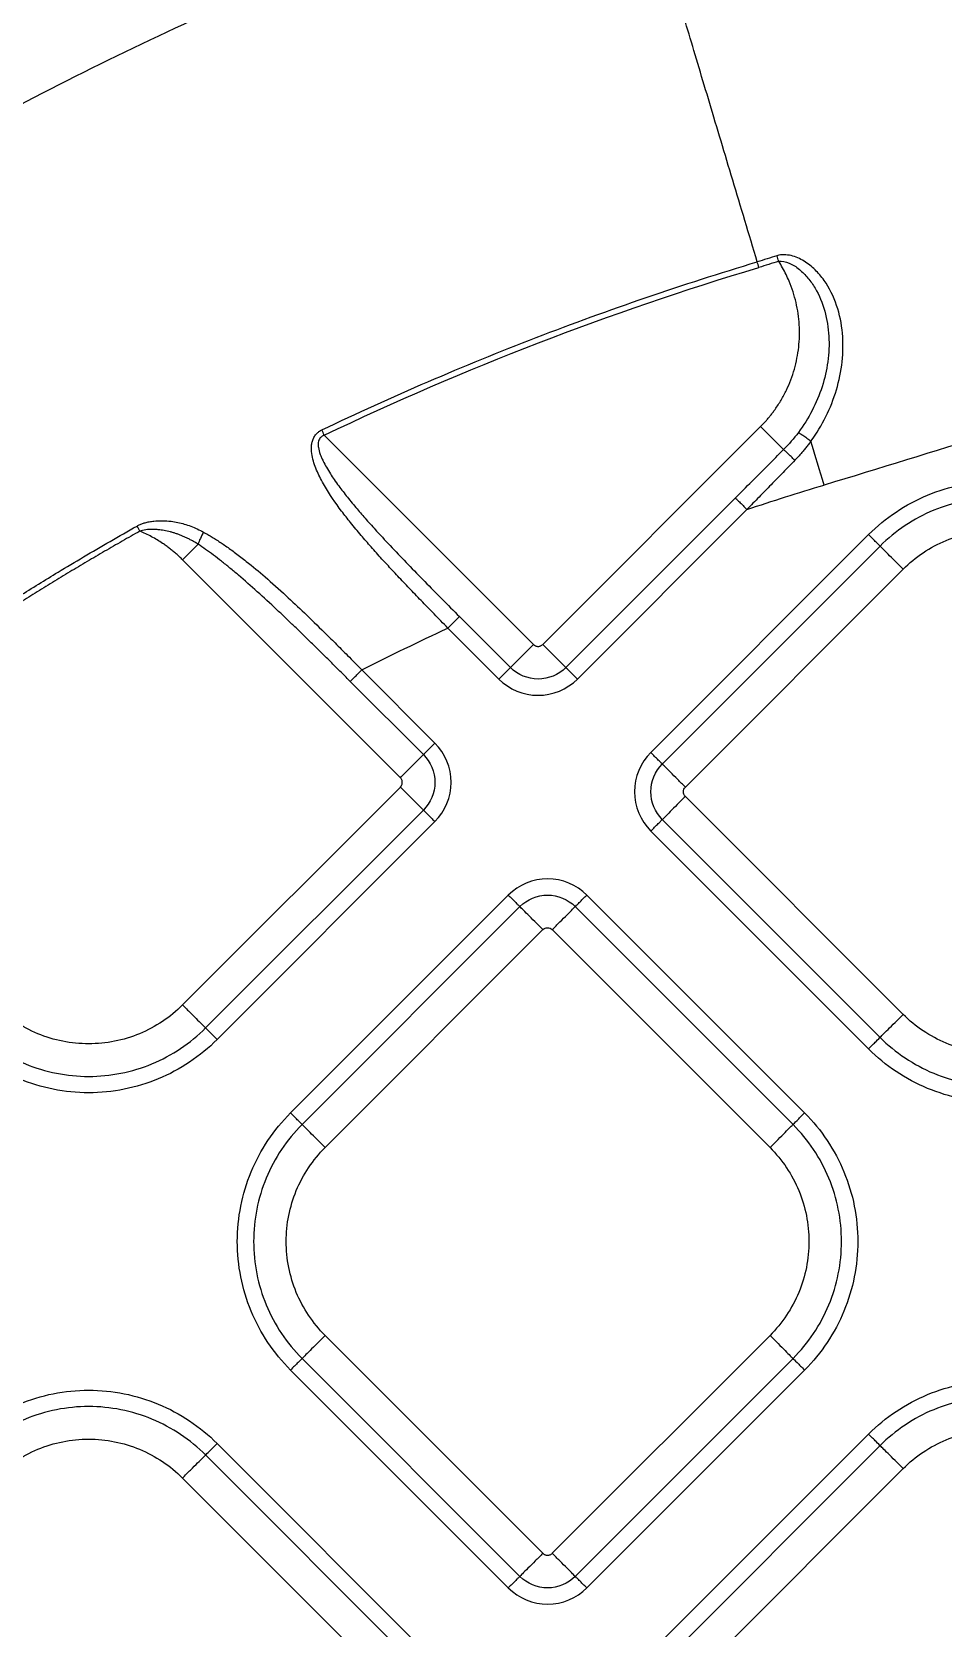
# Model space of a CAD drawing. Extents: x 525 to 613, y 487 to 635.
# Drawn here: x 563.317 to 566.074, y 556.413 to 561.239 of the extents above; entities that cross this region are included whole.
import ezdxf

# ---------------------------------------------------------------- set-up
doc = ezdxf.new("R2010")
doc.units = 0
doc.header["$MEASUREMENT"] = 0
doc.layers.add('1', color=4, linetype='Continuous')
doc.layers.add('STD TEST', color=3, linetype='Continuous')

# ---------------------------------------------------------------- blocks, each defined once
blk = doc.blocks.new('2023 VANGUARD')
at = {"layer": '1', "color": 3, "linetype": 'Continuous', "lineweight": 25}
for p, q in [((-4.7581, -32.6714), (-4.1253, -33.3042)), ((-4.097, -33.3042), (-3.4382, -32.6453)), ((-4.0273, -33.3739), (-3.5144, -32.861)), ((-3.9924, -33.4088), (-3.4796, -32.8959)), ((-3.1116, -32.9719), (-3.7704, -33.6308)), ((-3.0767, -33.0068), (-3.7355, -33.6656)), ((-4.528, -33.7069), (-5.1868, -33.048)), ((-3.6658, -33.7354), (-3.007, -33.0765)), ((-4.3492, -33.2197), (-4.195, -33.3739)), ((-4.3841, -33.2546), (-4.2299, -33.4088)), ((-4.4234, -33.6023), (-4.6446, -33.3811)), ((-4.4583, -33.6371), (-4.6795, -33.4159)), ((-4.528, -33.7351), (-5.1868, -34.394)), ((-3.007, -34.4225), (-3.6658, -33.7636)), ((-5.1171, -34.4637), (-4.4583, -33.8049)), ((-5.0822, -34.4986), (-4.4234, -33.8397)), ((-3.7704, -33.8682), (-3.1116, -34.5271)), ((-3.7355, -33.8334), (-3.0767, -34.4922)), ((-4.2014, -34.0618), (-4.8602, -34.7206)), ((-3.3051, -34.7206), (-3.9639, -34.0618)), ((-4.1665, -34.0966), (-4.8253, -34.7554)), ((-3.34, -34.7554), (-3.9988, -34.0966)), ((-4.7556, -34.8252), (-4.0968, -34.1663)), ((-4.0685, -34.1663), (-3.4097, -34.8252)), ((-4.0968, -36.0521), (-4.7556, -35.3933)), ((-3.4097, -35.3933), (-4.0685, -36.0521)), ((-4.8253, -35.463), (-4.1665, -36.1219)), ((-3.9988, -36.1219), (-3.34, -35.463)), ((-4.8602, -35.4979), (-4.2014, -36.1567)), ((-3.9639, -36.1567), (-3.3051, -35.4979)), ((-3.1115, -35.6914), (-3.7704, -36.3503)), ((-4.4583, -36.4136), (-5.1171, -35.7548)), ((-4.4234, -36.3788), (-5.0823, -35.7199)), ((-3.0767, -35.7263), (-3.7355, -36.3851)), ((-3.6658, -36.4549), (-3.007, -35.796)), ((-5.1869, -35.8245), (-4.528, -36.4834))]:
    blk.add_line(p, q, dxfattribs=at)
for points, knots in [([(-4.0638, -30.6682), (-4.1919, -30.7088), (-4.4465, -30.7948), (-4.8234, -30.9379), (-5.1328, -31.0689), (-5.3772, -31.1806), (-5.5589, -31.2677), (-5.739, -31.3583), (-5.9174, -31.4522), (-6.0939, -31.5494), (-6.3269, -31.6834), (-6.556, -31.8238), (-6.7811, -31.9707), (-6.9478, -32.0839), (-7.0864, -32.1819), (-7.1691, -32.2424), (-7.1976, -32.2634)], [0.7261553, 0.7261553, 0.7261553, 0.7261553, 0.7574053, 0.7886553, 0.8199053, 0.8355303, 0.8511553, 0.8667803, 0.8824053, 0.8980303, 0.9136553, 0.9449053, 0.9605303, 0.9761553, 0.9917803, 1, 1, 1, 1]), ([(-3.8182, -30.9137), (-4.1034, -30.9992), (-4.3881, -31.0979), (-4.9467, -31.3191), (-5.2201, -31.4414), (-5.6199, -31.6409), (-5.7514, -31.71), (-6.0124, -31.8544), (-6.142, -31.9297), (-6.3339, -32.0471), (-6.3974, -32.0868), (-6.5226, -32.1671), (-6.5842, -32.2075), (-6.6758, -32.2689), (-6.706, -32.2894), (-6.7679, -32.3317), (-6.7992, -32.3534), (-6.8629, -32.3981), (-6.8961, -32.4217), (-6.9373, -32.4516), (-6.9456, -32.4576), (-6.9612, -32.4689), (-6.9686, -32.4744), (-6.9902, -32.4902), (-7.0036, -32.5001), (-7.0163, -32.5094)], [0, 0, 0, 0, 0.25, 0.25, 0.5, 0.5, 0.625, 0.625, 0.75, 0.75, 0.8125, 0.8125, 0.875, 0.875, 0.90625, 0.90625, 0.9375, 0.9375, 0.96875, 0.96875, 0.976562, 0.976562, 0.984375, 0.984375, 1, 1, 1, 1]), ([(-3.4483, -32.1473), (-3.4734, -32.0635), (-3.4983, -31.9807), (-3.5464, -31.8201), (-3.5698, -31.7423), (-3.6142, -31.5942), (-3.6352, -31.524), (-3.6743, -31.3936), (-3.6924, -31.3333), (-3.7251, -31.2242), (-3.7398, -31.1754), (-3.7653, -31.0903), (-3.7762, -31.0539), (-3.7943, -30.9934), (-3.8015, -30.9694), (-3.8124, -30.9331), (-3.8161, -30.9208), (-3.8182, -30.9137)], [0, 0, 0, 0, 0.125, 0.125, 0.25, 0.25, 0.375, 0.375, 0.5, 0.5, 0.625, 0.625, 0.75, 0.75, 0.875, 0.875, 1, 1, 1, 1]), ([(-3.2858, -32.6892), (-3.2519, -32.6424), (-3.2254, -32.5897), (-3.2005, -32.5064), (-3.1947, -32.4781), (-3.1884, -32.4205), (-3.188, -32.3915), (-3.1959, -32.3061), (-3.2134, -32.2495), (-3.2544, -32.1918), (-3.2634, -32.1811), (-3.2836, -32.1614), (-3.2948, -32.1525), (-3.3189, -32.1378), (-3.3321, -32.1319), (-3.3598, -32.1252), (-3.3747, -32.1245), (-3.3886, -32.1289)], [0, 0, 0, 0, 0.25, 0.25, 0.375, 0.375, 0.5, 0.5, 0.75, 0.75, 0.8125, 0.8125, 0.875, 0.875, 0.9375, 0.9375, 1, 1, 1, 1]), ([(-4.7657, -32.6555), (-4.6598, -32.605), (-4.5527, -32.5564), (-4.3365, -32.4632), (-4.2272, -32.4186), (-3.8966, -32.2911), (-3.6727, -32.2146), (-3.4483, -32.1473)], [0, 0, 0, 0, 0.25, 0.25, 0.5, 0.5, 1, 1, 1, 1]), ([(-3.3833, -32.1457), (-3.3933, -32.1488), (-3.4133, -32.1551), (-3.4333, -32.1612), (-3.4432, -32.1642)], [0, 0, 0, 0, 0.50468, 1, 1, 1, 1]), ([(-3.4382, -32.6453), (-3.4355, -32.6426), (-3.4302, -32.6373), (-3.4226, -32.6289), (-3.4152, -32.6204), (-3.408, -32.6116), (-3.4011, -32.6027), (-3.39, -32.5875), (-3.3756, -32.5653), (-3.3596, -32.5353), (-3.3462, -32.5041), (-3.332, -32.4611), (-3.321, -32.4054), (-3.3196, -32.3486), (-3.3242, -32.3035), (-3.3305, -32.2702), (-3.3396, -32.2374), (-3.3501, -32.2091), (-3.361, -32.1851), (-3.3714, -32.165), (-3.3793, -32.1521), (-3.3833, -32.1457)], [0, 0, 0, 0, 0.020864, 0.041698, 0.062517, 0.083339, 0.104179, 0.125054, 0.187545, 0.250076, 0.312566, 0.375097, 0.500006, 0.624915, 0.687406, 0.749937, 0.812427, 0.874958, 0.916652, 0.958288, 1, 1, 1, 1]), ([(-3.3833, -32.1457), (-3.3733, -32.1438), (-3.362, -32.1464), (-3.3406, -32.1556), (-3.3303, -32.1623), (-3.3115, -32.1778), (-3.3027, -32.1867), (-3.2869, -32.2058), (-3.2798, -32.216), (-3.2479, -32.2701), (-3.2347, -32.321), (-3.2303, -32.3975), (-3.2314, -32.4234), (-3.2384, -32.4748), (-3.2442, -32.5), (-3.2681, -32.5742), (-3.2926, -32.6212), (-3.3239, -32.663)], [0, 0, 0, 0, 0.0625, 0.0625, 0.125, 0.125, 0.1875, 0.1875, 0.25, 0.25, 0.5, 0.5, 0.625, 0.625, 0.75, 0.75, 1, 1, 1, 1]), ([(-2.2506, -32.517), (-2.4169, -32.5667), (-2.5826, -32.618), (-2.9141, -32.7207), (-3.0797, -32.7723), (-3.2459, -32.8221)], [0, 0, 0, 0, 0.5, 0.5, 1, 1, 1, 1]), ([(-4.3841, -33.2546), (-4.3912, -33.2473), (-4.4052, -33.2331), (-4.4258, -33.212), (-4.4457, -33.1916), (-4.4648, -33.1718), (-4.4833, -33.1526), (-4.501, -33.1341), (-4.5241, -33.1098), (-4.5517, -33.0805), (-4.5845, -33.0449), (-4.6158, -33.01), (-4.6477, -32.9733), (-4.6776, -32.9373), (-4.7163, -32.8881), (-4.7467, -32.8435), (-4.7692, -32.803), (-4.7828, -32.775), (-4.793, -32.7461), (-4.7973, -32.7191), (-4.797, -32.7036), (-4.7953, -32.692), (-4.7914, -32.6808), (-4.7856, -32.6716), (-4.7792, -32.6645), (-4.7728, -32.6593), (-4.768, -32.6568), (-4.7657, -32.6555)], [0, 0, 0, 0, 0.039278, 0.077375, 0.114268, 0.149936, 0.18436, 0.217521, 0.249401, 0.314983, 0.374192, 0.438482, 0.498852, 0.565394, 0.623026, 0.747256, 0.780686, 0.810362, 0.873367, 0.904893, 0.921179, 0.93646, 0.952375, 0.968217, 0.97904, 0.989541, 1, 1, 1, 1]), ([(-4.7581, -32.6714), (-4.7591, -32.6718), (-4.7612, -32.6725), (-4.7641, -32.674), (-4.7668, -32.6759), (-4.77, -32.6787), (-4.7733, -32.6831), (-4.776, -32.6899), (-4.777, -32.6984), (-4.7758, -32.7121), (-4.772, -32.7258), (-4.7665, -32.7394), (-4.7604, -32.7525), (-4.7516, -32.7691), (-4.7402, -32.7876), (-4.7277, -32.8063), (-4.7107, -32.83), (-4.6879, -32.8596), (-4.6599, -32.8935), (-4.6303, -32.9275), (-4.595, -32.9666), (-4.5529, -33.0119), (-4.5041, -33.0628), (-4.4538, -33.1143), (-4.402, -33.1668), (-4.367, -33.2019), (-4.3492, -33.2197)], [0, 0, 0, 0, 0.004613, 0.009137, 0.01364, 0.018193, 0.027051, 0.036297, 0.048755, 0.063507, 0.094772, 0.109261, 0.12614, 0.156282, 0.188964, 0.218396, 0.251574, 0.311732, 0.376117, 0.436011, 0.500708, 0.596355, 0.694045, 0.793843, 0.89581, 1, 1, 1, 1]), ([(-3.3687, -32.7149), (-3.3701, -32.7134), (-3.373, -32.7105), (-3.3813, -32.7022), (-3.3867, -32.6968), (-3.3993, -32.6843), (-3.4065, -32.6771), (-3.4218, -32.6617), (-3.43, -32.6535), (-3.4382, -32.6453)], [0, 0, 0, 0, 0.25, 0.25, 0.5, 0.5, 0.75, 0.75, 1, 1, 1, 1]), ([(-3.3239, -32.663), (-3.3229, -32.6634), (-3.3213, -32.6643), (-3.3167, -32.6673), (-3.3136, -32.6693), (-3.3065, -32.6742), (-3.3025, -32.677), (-3.2942, -32.683), (-3.2899, -32.6862), (-3.2858, -32.6892)], [0, 0, 0, 0, 0.25, 0.25, 0.5, 0.5, 0.75, 0.75, 1, 1, 1, 1]), ([(-3.5144, -32.861), (-3.4979, -32.8445), (-3.4652, -32.8118), (-3.4166, -32.7631), (-3.3846, -32.7308), (-3.3687, -32.7149)], [0, 0, 0, 0, 0.339149, 0.672479, 1, 1, 1, 1]), ([(-3.3346, -32.7473), (-3.3383, -32.7437), (-3.3422, -32.7398), (-3.3497, -32.7325), (-3.3534, -32.729), (-3.3598, -32.7229), (-3.3625, -32.7204), (-3.3665, -32.7166), (-3.3679, -32.7154), (-3.3687, -32.7149)], [0, 0, 0, 0, 0.25, 0.25, 0.5, 0.5, 0.75, 0.75, 1, 1, 1, 1]), ([(-3.2858, -32.6892), (-3.2883, -32.6926), (-3.2933, -32.6994), (-3.3011, -32.7094), (-3.3091, -32.7192), (-3.3174, -32.7288), (-3.3259, -32.7382), (-3.3317, -32.7443), (-3.3346, -32.7473)], [0, 0, 0, 0, 0.1671132, 0.3338956, 0.5004616, 0.6669254, 0.8334006, 1, 1, 1, 1]), ([(-3.3346, -32.7473), (-3.3465, -32.7596), (-3.3704, -32.7842), (-3.4065, -32.8212), (-3.4429, -32.8585), (-3.4673, -32.8834), (-3.4796, -32.8959)], [0, 0, 0, 0, 0.24714, 0.496183, 0.747134, 1, 1, 1, 1]), ([(-3.1116, -32.9719), (-3.0607, -32.9211), (-2.9997, -32.8803), (-2.8668, -32.8253), (-2.7949, -32.811), (-2.651, -32.811), (-2.5791, -32.8253), (-2.4461, -32.8803), (-2.3851, -32.9211), (-2.3343, -32.9719)], [0, 0, 0, 0, 0.25, 0.25, 0.5, 0.5, 0.75, 0.75, 1, 1, 1, 1]), ([(-3.5144, -32.861), (-3.5138, -32.8617), (-3.5125, -32.8629), (-3.5084, -32.867), (-3.5057, -32.8698), (-3.4991, -32.8764), (-3.4953, -32.8802), (-3.4874, -32.888), (-3.4834, -32.8921), (-3.4796, -32.8959)], [0, 0, 0, 0, 0.25, 0.25, 0.5, 0.5, 0.75, 0.75, 1, 1, 1, 1]), ([(-2.3691, -33.0068), (-2.4154, -32.9605), (-2.4709, -32.9234), (-2.592, -32.8733), (-2.6574, -32.8603), (-2.7884, -32.8603), (-2.8539, -32.8733), (-2.9749, -32.9234), (-3.0304, -32.9605), (-3.0767, -33.0068)], [0, 0, 0, 0, 0.25, 0.25, 0.5, 0.5, 0.75, 0.75, 1, 1, 1, 1]), ([(-6.2523, -33.5462), (-6.2447, -33.5406), (-6.2261, -33.5269), (-6.1889, -33.4998), (-6.1218, -33.4515), (-5.9899, -33.3589), (-5.8367, -33.2565), (-5.6813, -33.1576), (-5.5773, -33.0937), (-5.4587, -33.0226), (-5.3787, -32.9769), (-5.3247, -32.9461)], [0, 0, 0, 0, 0.0258907, 0.0625174, 0.1250287, 0.2500354, 0.5000044, 0.6248755, 0.7499772, 0.8313196, 1, 1, 1, 1]), ([(-5.316, -32.9614), (-5.3338, -32.9715), (-5.3694, -32.9917), (-5.4226, -33.0224), (-5.4755, -33.0534), (-5.5282, -33.0848), (-5.5806, -33.1165), (-5.6329, -33.1485), (-5.6849, -33.181), (-5.7366, -33.2137), (-5.7882, -33.2468), (-5.8395, -33.2803), (-5.8906, -33.3141), (-5.9415, -33.3482), (-5.9921, -33.3827), (-6.0425, -33.4175), (-6.0927, -33.4527), (-6.1427, -33.4883), (-6.1924, -33.5241), (-6.2254, -33.5483), (-6.2419, -33.5604)], [0, 0, 0, 0, 0.055629, 0.111237, 0.166824, 0.222395, 0.27795, 0.333494, 0.389028, 0.444556, 0.500078, 0.555599, 0.61112, 0.666645, 0.722175, 0.777714, 0.833263, 0.888825, 0.944403, 1, 1, 1, 1]), ([(-5.3247, -32.9461), (-5.3232, -32.9452), (-5.3201, -32.9436), (-5.3153, -32.9414), (-5.3104, -32.9393), (-5.3052, -32.9375), (-5.2976, -32.9352), (-5.2872, -32.9328), (-5.2699, -32.9303), (-5.2477, -32.9293), (-5.2234, -32.9311), (-5.2012, -32.9349), (-5.1814, -32.9399), (-5.1618, -32.9465), (-5.1423, -32.9546), (-5.1297, -32.9612), (-5.1234, -32.9645)], [0, 0, 0, 0, 0.024238, 0.04885, 0.073902, 0.099459, 0.125579, 0.185381, 0.250833, 0.372276, 0.500448, 0.59739, 0.695308, 0.794728, 0.89614, 1, 1, 1, 1]), ([(-5.1398, -33.001), (-5.143, -32.9991), (-5.1492, -32.9952), (-5.1586, -32.9898), (-5.168, -32.9848), (-5.1775, -32.9803), (-5.1868, -32.9762), (-5.1962, -32.9725), (-5.2055, -32.9692), (-5.2147, -32.9663), (-5.2271, -32.9629), (-5.2422, -32.9596), (-5.2595, -32.9572), (-5.2747, -32.9563), (-5.2874, -32.9564), (-5.2982, -32.9574), (-5.3075, -32.9589), (-5.3133, -32.9606), (-5.316, -32.9614)], [0, 0, 0, 0, 0.060088, 0.119019, 0.176796, 0.233424, 0.288911, 0.343261, 0.396484, 0.448587, 0.499581, 0.605162, 0.699249, 0.780433, 0.849574, 0.903879, 0.953918, 1, 1, 1, 1]), ([(-5.1868, -33.048), (-5.1899, -33.045), (-5.1961, -33.0389), (-5.2058, -33.0301), (-5.2158, -33.0217), (-5.226, -33.0136), (-5.2364, -33.0058), (-5.2489, -32.9971), (-5.2636, -32.9878), (-5.2806, -32.9781), (-5.2981, -32.9692), (-5.31, -32.964), (-5.316, -32.9614)], [0, 0, 0, 0, 0.083463, 0.166758, 0.249972, 0.333194, 0.416512, 0.500013, 0.625133, 0.749972, 0.874828, 1, 1, 1, 1]), ([(-3.007, -33.0765), (-2.9698, -33.0393), (-2.9252, -33.0096), (-2.8281, -32.9693), (-2.7755, -32.9589), (-2.6703, -32.9589), (-2.6178, -32.9693), (-2.5206, -33.0096), (-2.476, -33.0393), (-2.4389, -33.0765)], [0, 0, 0, 0, 0.25, 0.25, 0.5, 0.5, 0.75, 0.75, 1, 1, 1, 1]), ([(-5.1868, -33.048), (-5.1783, -33.0395), (-5.1697, -33.0309), (-5.1537, -33.0149), (-5.1462, -33.0074), (-5.1398, -33.001)], [0, 0, 0, 0, 0.5, 0.5, 1, 1, 1, 1]), ([(-5.1234, -32.9645), (-5.1268, -32.9704), (-5.1302, -32.9769), (-5.136, -32.9897), (-5.1383, -32.9958), (-5.1398, -33.001)], [0, 0, 0, 0, 0.5, 0.5, 1, 1, 1, 1]), ([(-4.6795, -33.4159), (-4.6878, -33.4076), (-4.7044, -33.3911), (-4.7292, -33.3663), (-4.754, -33.3418), (-4.7788, -33.3174), (-4.8035, -33.2931), (-4.8282, -33.2691), (-4.8529, -33.2452), (-4.8776, -33.2216), (-4.9134, -33.1878), (-4.9598, -33.1451), (-5.007, -33.1035), (-5.0433, -33.0732), (-5.0686, -33.0529), (-5.093, -33.0341), (-5.1166, -33.0168), (-5.1322, -33.0062), (-5.1398, -33.001)], [0, 0, 0, 0, 0.056434, 0.112634, 0.168607, 0.22436, 0.2799, 0.335233, 0.390368, 0.44531, 0.500067, 0.627961, 0.750012, 0.805117, 0.85765, 0.907627, 0.955069, 1, 1, 1, 1]), ([(-5.1234, -32.9645), (-5.119, -32.967), (-5.1102, -32.9719), (-5.0971, -32.9797), (-5.0838, -32.988), (-5.0703, -32.9967), (-5.0512, -33.0097), (-5.0256, -33.0282), (-4.9855, -33.0592), (-4.9344, -33.1018), (-4.8761, -33.1542), (-4.8166, -33.2101), (-4.7672, -33.2581), (-4.7238, -33.3012), (-4.6859, -33.3393), (-4.6589, -33.3666), (-4.6446, -33.3811)], [0, 0, 0, 0, 0.023934, 0.048427, 0.073486, 0.099114, 0.125317, 0.184455, 0.249987, 0.366792, 0.499867, 0.619593, 0.749904, 0.821564, 0.905047, 1, 1, 1, 1]), ([(-3.0767, -33.0068), (-3.0781, -33.0054), (-3.0824, -33.0011), (-3.0951, -32.9885), (-3.1033, -32.9802), (-3.1116, -32.9719)], [0, 0, 0, 0, 0.5, 0.5, 1, 1, 1, 1]), ([(-3.007, -33.0765), (-3.0153, -33.0683), (-3.0235, -33.06), (-3.0391, -33.0445), (-3.0463, -33.0372), (-3.0589, -33.0246), (-3.0643, -33.0192), (-3.0725, -33.011), (-3.0753, -33.0082), (-3.0767, -33.0068)], [0, 0, 0, 0, 0.25, 0.25, 0.5, 0.5, 0.75, 0.75, 1, 1, 1, 1]), ([(-4.3841, -33.2546), (-4.3803, -33.2508), (-4.3762, -33.2467), (-4.3684, -33.2388), (-4.3646, -33.235), (-4.358, -33.2284), (-4.3552, -33.2257), (-4.3511, -33.2216), (-4.3499, -33.2203), (-4.3492, -33.2197)], [0, 0, 0, 0, 0.25, 0.25, 0.5, 0.5, 0.75, 0.75, 1, 1, 1, 1]), ([(-4.195, -33.3739), (-4.1936, -33.3725), (-4.1908, -33.3697), (-4.1826, -33.3615), (-4.1773, -33.3561), (-4.1646, -33.3435), (-4.1574, -33.3362), (-4.1418, -33.3207), (-4.1336, -33.3124), (-4.1253, -33.3042)], [0, 0, 0, 0, 0.25, 0.25, 0.5, 0.5, 0.75, 0.75, 1, 1, 1, 1]), ([(-4.1253, -33.3042), (-4.1247, -33.3048), (-4.1234, -33.3059), (-4.1212, -33.3074), (-4.1185, -33.3087), (-4.1151, -33.3098), (-4.1112, -33.3102), (-4.1072, -33.3098), (-4.1035, -33.3086), (-4.1, -33.3068), (-4.098, -33.305), (-4.097, -33.3042)], [0, 0, 0, 0, 0.083478, 0.166388, 0.250171, 0.374789, 0.500105, 0.62472, 0.750039, 0.874841, 1, 1, 1, 1]), ([(-4.097, -33.3042), (-4.0888, -33.3124), (-4.0805, -33.3207), (-4.065, -33.3362), (-4.0577, -33.3435), (-4.0451, -33.3561), (-4.0397, -33.3615), (-4.0315, -33.3697), (-4.0287, -33.3725), (-4.0273, -33.3739)], [0, 0, 0, 0, 0.25, 0.25, 0.5, 0.5, 0.75, 0.75, 1, 1, 1, 1]), ([(-4.6795, -33.4159), (-4.6788, -33.4153), (-4.6775, -33.414), (-4.6735, -33.41), (-4.6707, -33.4072), (-4.6641, -33.4006), (-4.6603, -33.3968), (-4.6525, -33.3889), (-4.6484, -33.3849), (-4.6446, -33.3811)], [0, 0, 0, 0, 0.25, 0.25, 0.5, 0.5, 0.75, 0.75, 1, 1, 1, 1]), ([(-4.195, -33.3739), (-4.1957, -33.3745), (-4.197, -33.3758), (-4.201, -33.3799), (-4.2038, -33.3826), (-4.2104, -33.3892), (-4.2142, -33.393), (-4.222, -33.4009), (-4.2261, -33.4049), (-4.2299, -33.4088)], [0, 0, 0, 0, 0.25, 0.25, 0.5, 0.5, 0.75, 0.75, 1, 1, 1, 1]), ([(-4.0273, -33.3739), (-4.0493, -33.3959), (-4.0799, -33.4086), (-4.1425, -33.4086), (-4.1729, -33.396), (-4.195, -33.3739)], [0, 0, 0, 0, 0.5, 0.5, 1, 1, 1, 1]), ([(-3.9924, -33.4088), (-3.9962, -33.4049), (-4.0003, -33.4009), (-4.0082, -33.393), (-4.012, -33.3892), (-4.0186, -33.3826), (-4.0213, -33.3799), (-4.0254, -33.3758), (-4.0267, -33.3745), (-4.0273, -33.3739)], [0, 0, 0, 0, 0.25, 0.25, 0.5, 0.5, 0.75, 0.75, 1, 1, 1, 1]), ([(-4.2299, -33.4088), (-4.1985, -33.4401), (-4.1556, -33.4579), (-4.0669, -33.4579), (-4.0235, -33.4399), (-3.9924, -33.4088)], [0, 0, 0, 0, 0.5, 0.5, 1, 1, 1, 1]), ([(-4.528, -33.7069), (-4.5197, -33.6986), (-4.5115, -33.6903), (-4.4959, -33.6748), (-4.4887, -33.6675), (-4.476, -33.6549), (-4.4707, -33.6495), (-4.4625, -33.6413), (-4.4596, -33.6385), (-4.4583, -33.6371)], [0, 0, 0, 0, 0.25, 0.25, 0.5, 0.5, 0.75, 0.75, 1, 1, 1, 1]), ([(-4.4234, -33.6023), (-4.4272, -33.6061), (-4.4313, -33.6101), (-4.4391, -33.618), (-4.4429, -33.6218), (-4.4495, -33.6284), (-4.4523, -33.6312), (-4.4563, -33.6352), (-4.4576, -33.6365), (-4.4583, -33.6371)], [0, 0, 0, 0, 0.25, 0.25, 0.5, 0.5, 0.75, 0.75, 1, 1, 1, 1]), ([(-4.4583, -33.6371), (-4.4363, -33.6591), (-4.4235, -33.6897), (-4.4235, -33.7524), (-4.4361, -33.7827), (-4.4583, -33.8049)], [0, 0, 0, 0, 0.5, 0.5, 1, 1, 1, 1]), ([(-4.4234, -33.8397), (-4.392, -33.8084), (-4.3742, -33.7654), (-4.3742, -33.6767), (-4.3923, -33.6334), (-4.4234, -33.6023)], [0, 0, 0, 0, 0.5, 0.5, 1, 1, 1, 1]), ([(-3.7704, -33.6308), (-3.8018, -33.6621), (-3.8196, -33.7051), (-3.8196, -33.7938), (-3.8015, -33.8371), (-3.7704, -33.8682)], [0, 0, 0, 0, 0.5, 0.5, 1, 1, 1, 1]), ([(-3.7355, -33.6656), (-3.7362, -33.665), (-3.7375, -33.6637), (-3.7415, -33.6597), (-3.7443, -33.6569), (-3.7509, -33.6503), (-3.7547, -33.6465), (-3.7626, -33.6386), (-3.7666, -33.6346), (-3.7704, -33.6308)], [0, 0, 0, 0, 0.25, 0.25, 0.5, 0.5, 0.75, 0.75, 1, 1, 1, 1]), ([(-3.7355, -33.8334), (-3.7575, -33.8114), (-3.7703, -33.7808), (-3.7703, -33.7181), (-3.7577, -33.6878), (-3.7355, -33.6656)], [0, 0, 0, 0, 0.5, 0.5, 1, 1, 1, 1]), ([(-3.6658, -33.7354), (-3.6732, -33.728), (-3.6811, -33.7201), (-3.6967, -33.7045), (-3.7043, -33.6969), (-3.7176, -33.6836), (-3.7232, -33.678), (-3.7315, -33.6696), (-3.7342, -33.6669), (-3.7355, -33.6656)], [0, 0, 0, 0, 0.25, 0.25, 0.5, 0.5, 0.75, 0.75, 1, 1, 1, 1]), ([(-4.528, -33.7351), (-4.5274, -33.7345), (-4.5262, -33.7332), (-4.5248, -33.731), (-4.5234, -33.7283), (-4.5224, -33.7249), (-4.522, -33.721), (-4.5224, -33.7171), (-4.5235, -33.7133), (-4.5254, -33.7098), (-4.5271, -33.7078), (-4.528, -33.7069)], [0, 0, 0, 0, 0.083478, 0.166388, 0.250171, 0.374789, 0.500105, 0.62472, 0.750039, 0.874841, 1, 1, 1, 1]), ([(-4.528, -33.7351), (-4.5206, -33.7425), (-4.5127, -33.7504), (-4.4971, -33.766), (-4.4895, -33.7736), (-4.4762, -33.7869), (-4.4706, -33.7925), (-4.4623, -33.8009), (-4.4596, -33.8036), (-4.4583, -33.8049)], [0, 0, 0, 0, 0.25, 0.25, 0.5, 0.5, 0.75, 0.75, 1, 1, 1, 1]), ([(-3.6658, -33.7636), (-3.6741, -33.7719), (-3.6824, -33.7802), (-3.6979, -33.7957), (-3.7052, -33.803), (-3.7178, -33.8156), (-3.7232, -33.821), (-3.7313, -33.8292), (-3.7342, -33.832), (-3.7355, -33.8334)], [0, 0, 0, 0, 0.25, 0.25, 0.5, 0.5, 0.75, 0.75, 1, 1, 1, 1]), ([(-3.6658, -33.7636), (-3.6695, -33.7599), (-3.6717, -33.7547), (-3.6717, -33.7443), (-3.6695, -33.7391), (-3.6658, -33.7354)], [0, 0, 0, 0, 0.5, 0.5, 1, 1, 1, 1]), ([(-4.4583, -33.8049), (-4.4576, -33.8055), (-4.4563, -33.8068), (-4.4523, -33.8108), (-4.4495, -33.8136), (-4.4429, -33.8202), (-4.4391, -33.824), (-4.4313, -33.8319), (-4.4272, -33.8359), (-4.4234, -33.8397)], [0, 0, 0, 0, 0.25, 0.25, 0.5, 0.5, 0.75, 0.75, 1, 1, 1, 1]), ([(-3.7704, -33.8682), (-3.7666, -33.8644), (-3.7626, -33.8604), (-3.7547, -33.8525), (-3.7509, -33.8487), (-3.7443, -33.8421), (-3.7415, -33.8394), (-3.7375, -33.8353), (-3.7362, -33.834), (-3.7355, -33.8334)], [0, 0, 0, 0, 0.25, 0.25, 0.5, 0.5, 0.75, 0.75, 1, 1, 1, 1]), ([(-3.9639, -34.0618), (-3.9953, -34.0304), (-4.0383, -34.0126), (-4.1269, -34.0126), (-4.1703, -34.0306), (-4.2014, -34.0618)], [0, 0, 0, 0, 0.5, 0.5, 1, 1, 1, 1]), ([(-4.2014, -34.0618), (-4.1976, -34.0656), (-4.1935, -34.0696), (-4.1857, -34.0775), (-4.1818, -34.0813), (-4.1753, -34.0879), (-4.1725, -34.0906), (-4.1684, -34.0947), (-4.1671, -34.096), (-4.1665, -34.0966)], [0, 0, 0, 0, 0.25, 0.25, 0.5, 0.5, 0.75, 0.75, 1, 1, 1, 1]), ([(-4.1665, -34.0966), (-4.1445, -34.0746), (-4.1139, -34.0619), (-4.0513, -34.0619), (-4.0209, -34.0745), (-3.9988, -34.0966)], [0, 0, 0, 0, 0.5, 0.5, 1, 1, 1, 1]), ([(-3.9988, -34.0966), (-3.9982, -34.096), (-3.9969, -34.0947), (-3.9928, -34.0906), (-3.99, -34.0879), (-3.9835, -34.0813), (-3.9796, -34.0775), (-3.9718, -34.0696), (-3.9677, -34.0656), (-3.9639, -34.0618)], [0, 0, 0, 0, 0.25, 0.25, 0.5, 0.5, 0.75, 0.75, 1, 1, 1, 1]), ([(-4.0968, -34.1663), (-4.1051, -34.1581), (-4.1133, -34.1498), (-4.1289, -34.1343), (-4.1361, -34.127), (-4.1488, -34.1144), (-4.1541, -34.109), (-4.1623, -34.1008), (-4.1651, -34.098), (-4.1665, -34.0966)], [0, 0, 0, 0, 0.25, 0.25, 0.5, 0.5, 0.75, 0.75, 1, 1, 1, 1]), ([(-4.0685, -34.1663), (-4.0611, -34.1589), (-4.0532, -34.151), (-4.0377, -34.1355), (-4.0301, -34.1279), (-4.0168, -34.1146), (-4.0111, -34.1089), (-4.0028, -34.1006), (-4.0001, -34.0979), (-3.9988, -34.0966)], [0, 0, 0, 0, 0.25, 0.25, 0.5, 0.5, 0.75, 0.75, 1, 1, 1, 1]), ([(-4.0968, -34.1663), (-4.0931, -34.1626), (-4.0879, -34.1605), (-4.0774, -34.1605), (-4.0722, -34.1626), (-4.0685, -34.1663)], [0, 0, 0, 0, 0.5, 0.5, 1, 1, 1, 1]), ([(-5.1868, -34.394), (-5.224, -34.4312), (-5.2686, -34.4609), (-5.3657, -34.5012), (-5.4183, -34.5116), (-5.5235, -34.5116), (-5.576, -34.5012), (-5.6732, -34.4609), (-5.7178, -34.4312), (-5.755, -34.394)], [0, 0, 0, 0, 0.25, 0.25, 0.5, 0.5, 0.75, 0.75, 1, 1, 1, 1]), ([(-5.1868, -34.394), (-5.1786, -34.4022), (-5.1703, -34.4105), (-5.1548, -34.426), (-5.1475, -34.4333), (-5.1349, -34.4459), (-5.1295, -34.4513), (-5.1213, -34.4595), (-5.1185, -34.4623), (-5.1171, -34.4637)], [0, 0, 0, 0, 0.25, 0.25, 0.5, 0.5, 0.75, 0.75, 1, 1, 1, 1]), ([(-3.0767, -34.4922), (-3.0753, -34.4908), (-3.0725, -34.488), (-3.0643, -34.4798), (-3.0589, -34.4744), (-3.0463, -34.4618), (-3.0391, -34.4545), (-3.0235, -34.439), (-3.0153, -34.4308), (-3.007, -34.4225)], [0, 0, 0, 0, 0.25, 0.25, 0.5, 0.5, 0.75, 0.75, 1, 1, 1, 1]), ([(-2.4389, -34.4225), (-2.476, -34.4597), (-2.5206, -34.4894), (-2.6178, -34.5297), (-2.6703, -34.5401), (-2.7755, -34.5401), (-2.8281, -34.5297), (-2.9252, -34.4894), (-2.9698, -34.4597), (-3.007, -34.4225)], [0, 0, 0, 0, 0.25, 0.25, 0.5, 0.5, 0.75, 0.75, 1, 1, 1, 1]), ([(-5.0822, -34.4986), (-5.1331, -34.5494), (-5.1941, -34.5902), (-5.327, -34.6452), (-5.3989, -34.6595), (-5.5428, -34.6595), (-5.6148, -34.6452), (-5.7477, -34.5902), (-5.8087, -34.5494), (-5.8595, -34.4986)], [0, 0, 0, 0, 0.25, 0.25, 0.5, 0.5, 0.75, 0.75, 1, 1, 1, 1]), ([(-5.8247, -34.4637), (-5.7784, -34.51), (-5.7229, -34.5471), (-5.6019, -34.5972), (-5.5364, -34.6102), (-5.4054, -34.6102), (-5.3399, -34.5972), (-5.2189, -34.5471), (-5.1634, -34.51), (-5.1171, -34.4637)], [0, 0, 0, 0, 0.25, 0.25, 0.5, 0.5, 0.75, 0.75, 1, 1, 1, 1]), ([(-5.1171, -34.4637), (-5.1157, -34.4651), (-5.1114, -34.4694), (-5.0987, -34.482), (-5.0905, -34.4903), (-5.0822, -34.4986)], [0, 0, 0, 0, 0.5, 0.5, 1, 1, 1, 1]), ([(-3.1116, -34.5271), (-3.1033, -34.5188), (-3.0951, -34.5106), (-3.0824, -34.4979), (-3.0781, -34.4936), (-3.0767, -34.4922)], [0, 0, 0, 0, 0.5, 0.5, 1, 1, 1, 1]), ([(-3.0767, -34.4922), (-3.0304, -34.5385), (-2.9749, -34.5756), (-2.8539, -34.6257), (-2.7884, -34.6387), (-2.6574, -34.6387), (-2.592, -34.6257), (-2.4709, -34.5756), (-2.4154, -34.5385), (-2.3691, -34.4922)], [0, 0, 0, 0, 0.25, 0.25, 0.5, 0.5, 0.75, 0.75, 1, 1, 1, 1]), ([(-2.3343, -34.5271), (-2.3851, -34.5779), (-2.4461, -34.6187), (-2.5791, -34.6737), (-2.651, -34.688), (-2.7949, -34.688), (-2.8668, -34.6737), (-2.9997, -34.6187), (-3.0607, -34.5779), (-3.1116, -34.5271)], [0, 0, 0, 0, 0.25, 0.25, 0.5, 0.5, 0.75, 0.75, 1, 1, 1, 1]), ([(-4.8602, -35.4979), (-4.9111, -35.447), (-4.9518, -35.386), (-5.0069, -35.2531), (-5.0212, -35.1812), (-5.0212, -35.0373), (-5.0069, -34.9654), (-4.9518, -34.8324), (-4.9111, -34.7715), (-4.8602, -34.7206)], [0, 0, 0, 0, 0.25, 0.25, 0.5, 0.5, 0.75, 0.75, 1, 1, 1, 1]), ([(-4.8253, -34.7554), (-4.8267, -34.7541), (-4.8311, -34.7497), (-4.8437, -34.7371), (-4.8519, -34.7289), (-4.8602, -34.7206)], [0, 0, 0, 0, 0.5, 0.5, 1, 1, 1, 1]), ([(-3.34, -34.7554), (-3.3386, -34.7541), (-3.3342, -34.7497), (-3.3216, -34.7371), (-3.3134, -34.7289), (-3.3051, -34.7206)], [0, 0, 0, 0, 0.5, 0.5, 1, 1, 1, 1]), ([(-3.3051, -34.7206), (-3.2542, -34.7715), (-3.2135, -34.8324), (-3.1584, -34.9654), (-3.1441, -35.0373), (-3.1441, -35.1812), (-3.1584, -35.2531), (-3.2135, -35.386), (-3.2542, -35.447), (-3.3051, -35.4979)], [0, 0, 0, 0, 0.25, 0.25, 0.5, 0.5, 0.75, 0.75, 1, 1, 1, 1]), ([(-4.8253, -34.7554), (-4.8717, -34.8018), (-4.9087, -34.8573), (-4.9589, -34.9783), (-4.9719, -35.0437), (-4.9719, -35.1747), (-4.9589, -35.2402), (-4.9087, -35.3612), (-4.8717, -35.4167), (-4.8253, -35.463)], [0, 0, 0, 0, 0.25, 0.25, 0.5, 0.5, 0.75, 0.75, 1, 1, 1, 1]), ([(-4.7556, -34.8252), (-4.7639, -34.8169), (-4.7722, -34.8086), (-4.7877, -34.7931), (-4.795, -34.7858), (-4.8076, -34.7732), (-4.813, -34.7678), (-4.8211, -34.7596), (-4.824, -34.7568), (-4.8253, -34.7554)], [0, 0, 0, 0, 0.25, 0.25, 0.5, 0.5, 0.75, 0.75, 1, 1, 1, 1]), ([(-3.4097, -34.8252), (-3.4014, -34.8169), (-3.3931, -34.8086), (-3.3776, -34.7931), (-3.3703, -34.7858), (-3.3577, -34.7732), (-3.3523, -34.7678), (-3.3442, -34.7596), (-3.3413, -34.7568), (-3.34, -34.7554)], [0, 0, 0, 0, 0.25, 0.25, 0.5, 0.5, 0.75, 0.75, 1, 1, 1, 1]), ([(-3.34, -35.463), (-3.2936, -35.4167), (-3.2566, -35.3612), (-3.2064, -35.2402), (-3.1934, -35.1747), (-3.1934, -35.0437), (-3.2064, -34.9783), (-3.2566, -34.8573), (-3.2936, -34.8018), (-3.34, -34.7554)], [0, 0, 0, 0, 0.25, 0.25, 0.5, 0.5, 0.75, 0.75, 1, 1, 1, 1]), ([(-4.7556, -35.3933), (-4.7928, -35.3561), (-4.8226, -35.3116), (-4.8628, -35.2144), (-4.8733, -35.1618), (-4.8733, -35.0566), (-4.8628, -35.0041), (-4.8226, -34.9069), (-4.7928, -34.8624), (-4.7556, -34.8252)], [0, 0, 0, 0, 0.25, 0.25, 0.5, 0.5, 0.75, 0.75, 1, 1, 1, 1]), ([(-3.4097, -34.8252), (-3.3725, -34.8624), (-3.3427, -34.9069), (-3.3025, -35.0041), (-3.292, -35.0566), (-3.292, -35.1618), (-3.3025, -35.2144), (-3.3427, -35.3116), (-3.3725, -35.3561), (-3.4097, -35.3933)], [0, 0, 0, 0, 0.25, 0.25, 0.5, 0.5, 0.75, 0.75, 1, 1, 1, 1]), ([(-4.7556, -35.3933), (-4.7639, -35.4016), (-4.7722, -35.4098), (-4.7877, -35.4254), (-4.795, -35.4326), (-4.8076, -35.4453), (-4.813, -35.4506), (-4.8211, -35.4588), (-4.824, -35.4616), (-4.8253, -35.463)], [0, 0, 0, 0, 0.25, 0.25, 0.5, 0.5, 0.75, 0.75, 1, 1, 1, 1]), ([(-3.4097, -35.3933), (-3.4014, -35.4016), (-3.3931, -35.4098), (-3.3776, -35.4254), (-3.3703, -35.4326), (-3.3577, -35.4453), (-3.3523, -35.4506), (-3.3442, -35.4588), (-3.3413, -35.4616), (-3.34, -35.463)], [0, 0, 0, 0, 0.25, 0.25, 0.5, 0.5, 0.75, 0.75, 1, 1, 1, 1]), ([(-4.8253, -35.463), (-4.8267, -35.4644), (-4.8311, -35.4687), (-4.8437, -35.4814), (-4.8519, -35.4896), (-4.8602, -35.4979)], [0, 0, 0, 0, 0.5, 0.5, 1, 1, 1, 1]), ([(-3.34, -35.463), (-3.3386, -35.4644), (-3.3342, -35.4687), (-3.3216, -35.4814), (-3.3134, -35.4896), (-3.3051, -35.4979)], [0, 0, 0, 0, 0.5, 0.5, 1, 1, 1, 1]), ([(-5.8596, -35.7199), (-5.8087, -35.6691), (-5.7477, -35.6283), (-5.6148, -35.5733), (-5.5429, -35.559), (-5.399, -35.559), (-5.3271, -35.5733), (-5.1941, -35.6283), (-5.1331, -35.6691), (-5.0823, -35.7199)], [0, 0, 0, 0, 0.25, 0.25, 0.5, 0.5, 0.75, 0.75, 1, 1, 1, 1]), ([(-3.1115, -35.6914), (-3.0607, -35.6406), (-2.9997, -35.5998), (-2.8668, -35.5448), (-2.7948, -35.5305), (-2.6509, -35.5305), (-2.579, -35.5448), (-2.4461, -35.5998), (-2.3851, -35.6406), (-2.3342, -35.6914)], [0, 0, 0, 0, 0.25, 0.25, 0.5, 0.5, 0.75, 0.75, 1, 1, 1, 1]), ([(-5.1171, -35.7548), (-5.1634, -35.7085), (-5.2189, -35.6714), (-5.34, -35.6213), (-5.4054, -35.6083), (-5.5364, -35.6083), (-5.6019, -35.6213), (-5.7229, -35.6714), (-5.7784, -35.7085), (-5.8247, -35.7548)], [0, 0, 0, 0, 0.25, 0.25, 0.5, 0.5, 0.75, 0.75, 1, 1, 1, 1]), ([(-2.3691, -35.7263), (-2.4154, -35.68), (-2.4709, -35.6429), (-2.5919, -35.5928), (-2.6574, -35.5798), (-2.7884, -35.5798), (-2.8539, -35.5928), (-2.9749, -35.6429), (-3.0304, -35.68), (-3.0767, -35.7263)], [0, 0, 0, 0, 0.25, 0.25, 0.5, 0.5, 0.75, 0.75, 1, 1, 1, 1]), ([(-5.755, -35.8245), (-5.7178, -35.7873), (-5.6732, -35.7576), (-5.5761, -35.7173), (-5.5235, -35.7069), (-5.4183, -35.7069), (-5.3658, -35.7173), (-5.2686, -35.7576), (-5.224, -35.7873), (-5.1869, -35.8245)], [0, 0, 0, 0, 0.25, 0.25, 0.5, 0.5, 0.75, 0.75, 1, 1, 1, 1]), ([(-3.0767, -35.7263), (-3.0781, -35.7249), (-3.0824, -35.7206), (-3.095, -35.7079), (-3.1033, -35.6997), (-3.1115, -35.6914)], [0, 0, 0, 0, 0.5, 0.5, 1, 1, 1, 1]), ([(-3.007, -35.796), (-2.9698, -35.7588), (-2.9252, -35.7291), (-2.828, -35.6888), (-2.7755, -35.6784), (-2.6703, -35.6784), (-2.6177, -35.6888), (-2.5206, -35.7291), (-2.476, -35.7588), (-2.4388, -35.796)], [0, 0, 0, 0, 0.25, 0.25, 0.5, 0.5, 0.75, 0.75, 1, 1, 1, 1]), ([(-5.1869, -35.8245), (-5.1786, -35.8163), (-5.1703, -35.808), (-5.1548, -35.7925), (-5.1475, -35.7852), (-5.1349, -35.7726), (-5.1295, -35.7672), (-5.1213, -35.759), (-5.1185, -35.7562), (-5.1171, -35.7548)], [0, 0, 0, 0, 0.25, 0.25, 0.5, 0.5, 0.75, 0.75, 1, 1, 1, 1]), ([(-5.1171, -35.7548), (-5.1158, -35.7534), (-5.1114, -35.7491), (-5.0988, -35.7365), (-5.0905, -35.7282), (-5.0823, -35.7199)], [0, 0, 0, 0, 0.5, 0.5, 1, 1, 1, 1]), ([(-3.007, -35.796), (-3.0152, -35.7878), (-3.0235, -35.7795), (-3.039, -35.764), (-3.0463, -35.7567), (-3.0589, -35.7441), (-3.0643, -35.7387), (-3.0725, -35.7305), (-3.0753, -35.7277), (-3.0767, -35.7263)], [0, 0, 0, 0, 0.25, 0.25, 0.5, 0.5, 0.75, 0.75, 1, 1, 1, 1]), ([(-4.0968, -36.0521), (-4.1042, -36.0595), (-4.1121, -36.0674), (-4.1276, -36.083), (-4.1352, -36.0906), (-4.1485, -36.1039), (-4.1542, -36.1095), (-4.1625, -36.1179), (-4.1652, -36.1206), (-4.1665, -36.1219)], [0, 0, 0, 0, 0.25, 0.25, 0.5, 0.5, 0.75, 0.75, 1, 1, 1, 1]), ([(-4.0968, -36.0521), (-4.0962, -36.0527), (-4.0949, -36.0539), (-4.0927, -36.0554), (-4.0899, -36.0567), (-4.0866, -36.0577), (-4.0827, -36.0581), (-4.0787, -36.0577), (-4.075, -36.0566), (-4.0714, -36.0548), (-4.0695, -36.053), (-4.0685, -36.0521)], [0, 0, 0, 0, 0.083478, 0.166388, 0.250171, 0.374789, 0.500105, 0.62472, 0.750039, 0.874841, 1, 1, 1, 1]), ([(-3.9988, -36.1219), (-4.0001, -36.1206), (-4.0028, -36.1179), (-4.0111, -36.1095), (-4.0168, -36.1039), (-4.0301, -36.0906), (-4.0377, -36.083), (-4.0532, -36.0674), (-4.0611, -36.0595), (-4.0685, -36.0521)], [0, 0, 0, 0, 0.25, 0.25, 0.5, 0.5, 0.75, 0.75, 1, 1, 1, 1]), ([(-4.1665, -36.1219), (-4.1671, -36.1225), (-4.1684, -36.1238), (-4.1725, -36.1278), (-4.1753, -36.1306), (-4.1818, -36.1372), (-4.1857, -36.141), (-4.1935, -36.1489), (-4.1976, -36.1529), (-4.2014, -36.1567)], [0, 0, 0, 0, 0.25, 0.25, 0.5, 0.5, 0.75, 0.75, 1, 1, 1, 1]), ([(-3.9988, -36.1219), (-4.0208, -36.1438), (-4.0514, -36.1566), (-4.114, -36.1566), (-4.1444, -36.144), (-4.1665, -36.1219)], [0, 0, 0, 0, 0.5, 0.5, 1, 1, 1, 1]), ([(-3.9639, -36.1567), (-3.9677, -36.1529), (-3.9718, -36.1489), (-3.9796, -36.141), (-3.9835, -36.1372), (-3.99, -36.1306), (-3.9928, -36.1278), (-3.9969, -36.1238), (-3.9982, -36.1225), (-3.9988, -36.1219)], [0, 0, 0, 0, 0.25, 0.25, 0.5, 0.5, 0.75, 0.75, 1, 1, 1, 1]), ([(-4.2014, -36.1567), (-4.17, -36.1881), (-4.1271, -36.2059), (-4.0384, -36.2059), (-3.995, -36.1878), (-3.9639, -36.1567)], [0, 0, 0, 0, 0.5, 0.5, 1, 1, 1, 1])]:
    blk.add_open_spline(points, degree=3, knots=knots, dxfattribs=at)
for points in [[(-3.3886, -32.1289), (-3.4085, -32.1352), (-3.4284, -32.1413), (-3.4483, -32.1473)], [(-3.3833, -32.1457), (-3.3851, -32.14), (-3.3869, -32.1342), (-3.3886, -32.1289)], [(-4.7581, -32.6714), (-4.3329, -32.4685), (-3.8945, -32.2995), (-3.4432, -32.1642)], [(-3.4432, -32.1642), (-3.445, -32.1584), (-3.4467, -32.1526), (-3.4483, -32.1473)], [(-4.7581, -32.6714), (-4.7606, -32.666), (-4.7633, -32.6605), (-4.7657, -32.6555)], [(-3.3238, -32.663), (-3.3376, -32.6813), (-3.3525, -32.6986), (-3.3687, -32.7149)], [(-3.2459, -32.8221), (-3.259, -32.7784), (-3.2723, -32.734), (-3.2858, -32.6892)], [(-3.4796, -32.8959), (-3.4019, -32.8702), (-3.3241, -32.8456), (-3.2459, -32.8221)], [(-5.316, -32.9614), (-5.319, -32.9562), (-5.3219, -32.9509), (-5.3247, -32.9461)], [(-4.6446, -33.3811), (-4.5585, -33.3375), (-4.4717, -33.2953), (-4.3841, -33.2546)]]:
    blk.add_open_spline(points, degree=3, dxfattribs=at)
blk = doc.blocks.new('2026 Vanguard')
at = {"layer": 'STD TEST', "color": 1}
blk.add_blockref('2023 VANGUARD', (44.1613, 88.209), dxfattribs=at)

msp = doc.modelspace()

# ---------------------------------------------------------------- block references
at = {"layer": '1'}
msp.add_blockref('2026 Vanguard', (524.7985, 504.4821), dxfattribs=at)

doc.saveas('drawing.dxf')
